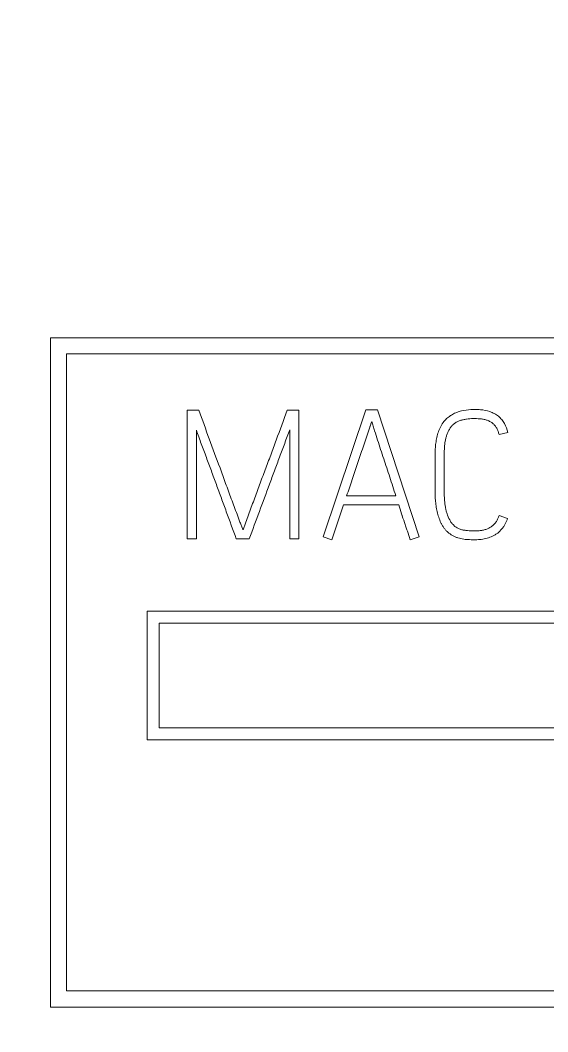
# Model space of a CAD drawing. Header units: millimetres. Extents: x 1359 to 3577, y 1333 to 3557.
# Drawn here: x 2609.3 to 2615.85, y 3305.96 to 3318.53 of the extents above; entities that cross this region are included whole.
import ezdxf

# ---------------------------------------------------------------- set-up
doc = ezdxf.new("R2010")
doc.units = ezdxf.units.MM
doc.set_wipeout_variables(frame=1)
doc.layers.add('000-PI-Oprema', color=30, linetype='Continuous', lineweight=5)
doc.layers.add('002-PI-Kabelska kanalica', color=150, linetype='Continuous')

# ---------------------------------------------------------------- blocks, each defined once
blk = doc.blocks.new('6ES7515-2AN03-0AB0')
blk.add_wipeout([(49766.655, 38535.913), (49836.455, 38535.913), (49836.456, 38388.913), (49766.656, 38388.913)])
at = {"layer": '000-PI-Oprema', "color": 0, "linetype": 'ByBlock', "lineweight": 0}
for p, q in [((49819.756, 38512.093), (49819.756, 38520.413)), ((49819.756, 38520.413), (49832.406, 38520.413)), ((49819.756, 38512.093), (49819.756, 38520.413)), ((49819.756, 38520.413), (49832.406, 38520.413)), ((49819.956, 38520.213), (49819.956, 38512.293)), ((49832.206, 38520.213), (49819.956, 38520.213)), ((49819.956, 38520.213), (49819.956, 38512.293)), ((49832.206, 38520.213), (49819.956, 38520.213)), ((49821.456, 38519.513), (49821.456, 38517.913)), ((49821.598, 38519.513), (49821.456, 38519.513)), ((49821.456, 38519.513), (49821.456, 38517.913)), ((49821.598, 38519.513), (49821.456, 38519.513)), ((49822.843, 38519.513), (49822.698, 38519.513)), ((49822.843, 38519.513), (49822.698, 38519.513)), ((49822.843, 38517.913), (49822.843, 38519.513)), ((49822.843, 38517.913), (49822.843, 38519.513)), ((49823.675, 38519.515), (49823.145, 38517.937)), ((49823.675, 38519.515), (49823.145, 38517.937)), ((49823.817, 38519.515), (49823.675, 38519.515)), ((49823.817, 38519.515), (49823.675, 38519.515)), ((49824.334, 38517.937), (49823.817, 38519.515)), ((49824.334, 38517.937), (49823.817, 38519.515)), ((49821.569, 38517.913), (49821.569, 38519.264)), ((49821.569, 38517.913), (49821.569, 38519.264)), ((49822.729, 38519.269), (49822.729, 38517.913)), ((49822.729, 38519.269), (49822.729, 38517.913)), ((49825.328, 38519.209), (49825.437, 38519.235)), ((49825.328, 38519.209), (49825.437, 38519.235)), ((49824.046, 38518.447), (49823.435, 38518.447)), ((49824.046, 38518.447), (49823.435, 38518.447)), ((49823.251, 38517.902), (49823.397, 38518.334)), ((49823.251, 38517.902), (49823.397, 38518.334)), ((49823.397, 38518.334), (49824.083, 38518.334)), ((49823.397, 38518.334), (49824.083, 38518.334)), ((49825.435, 38518.166), (49825.33, 38518.203)), ((49825.435, 38518.166), (49825.33, 38518.203)), ((49823.145, 38517.937), (49823.251, 38517.902)), ((49823.145, 38517.937), (49823.251, 38517.902)), ((49824.225, 38517.902), (49824.334, 38517.937)), ((49824.225, 38517.902), (49824.334, 38517.937)), ((49821.456, 38517.913), (49821.569, 38517.913)), ((49821.456, 38517.913), (49821.569, 38517.913)), ((49822.064, 38517.913), (49822.226, 38517.913)), ((49822.064, 38517.913), (49822.226, 38517.913)), ((49822.729, 38517.913), (49822.843, 38517.913)), ((49822.729, 38517.913), (49822.843, 38517.913)), ((49820.956, 38515.413), (49820.956, 38517.013)), ((49820.956, 38517.013), (49830.956, 38517.013)), ((49820.956, 38515.413), (49820.956, 38517.013)), ((49820.956, 38517.013), (49830.956, 38517.013)), ((49821.106, 38516.863), (49821.106, 38515.563)), ((49830.806, 38516.863), (49821.106, 38516.863)), ((49821.106, 38516.863), (49821.106, 38515.563)), ((49830.806, 38516.863), (49821.106, 38516.863)), ((49821.106, 38515.563), (49830.806, 38515.563)), ((49821.106, 38515.563), (49830.806, 38515.563)), ((49830.956, 38515.413), (49820.956, 38515.413)), ((49830.956, 38515.413), (49820.956, 38515.413)), ((49819.956, 38512.293), (49832.206, 38512.293)), ((49819.956, 38512.293), (49832.206, 38512.293)), ((49832.406, 38512.093), (49819.756, 38512.093)), ((49832.406, 38512.093), (49819.756, 38512.093))]:
    blk.add_line(p, q, dxfattribs=at)
blk.add_open_spline([(49821.862, 38518.796), (49821.773, 38519.035), (49821.685, 38519.274), (49821.598, 38519.513)], degree=3, dxfattribs=at)
blk.add_open_spline([(49821.862, 38518.796), (49821.773, 38519.035), (49821.685, 38519.274), (49821.598, 38519.513)], degree=3, dxfattribs=at)
for points, knots in [([(49822.698, 38519.513), (49822.653, 38519.389), (49822.607, 38519.265), (49822.538, 38519.079), (49822.504, 38518.986), (49822.469, 38518.893), (49822.445, 38518.831), (49822.434, 38518.801), (49822.399, 38518.708), (49822.376, 38518.646), (49822.331, 38518.522), (49822.308, 38518.46), (49822.273, 38518.367), (49822.262, 38518.336), (49822.238, 38518.274), (49822.227, 38518.243), (49822.204, 38518.181), (49822.192, 38518.15), (49822.176, 38518.104), (49822.17, 38518.088), (49822.162, 38518.065), (49822.159, 38518.057), (49822.153, 38518.041), (49822.151, 38518.034), (49822.148, 38518.026)], [0, 0, 0, 0, 0.25, 0.25, 0.375, 0.4375, 0.4375, 0.5, 0.5, 0.625, 0.625, 0.75, 0.75, 0.8125, 0.8125, 0.875, 0.875, 0.9375, 0.9375, 0.96875, 0.96875, 0.984375, 0.984375, 1, 1, 1, 1]), ([(49822.698, 38519.513), (49822.653, 38519.389), (49822.607, 38519.265), (49822.538, 38519.079), (49822.504, 38518.986), (49822.469, 38518.893), (49822.445, 38518.831), (49822.434, 38518.801), (49822.399, 38518.708), (49822.376, 38518.646), (49822.331, 38518.522), (49822.308, 38518.46), (49822.273, 38518.367), (49822.262, 38518.336), (49822.238, 38518.274), (49822.227, 38518.243), (49822.204, 38518.181), (49822.192, 38518.15), (49822.176, 38518.104), (49822.17, 38518.088), (49822.162, 38518.065), (49822.159, 38518.057), (49822.153, 38518.041), (49822.151, 38518.034), (49822.148, 38518.026)], [0, 0, 0, 0, 0.25, 0.25, 0.375, 0.4375, 0.4375, 0.5, 0.5, 0.625, 0.625, 0.75, 0.75, 0.8125, 0.8125, 0.875, 0.875, 0.9375, 0.9375, 0.96875, 0.96875, 0.984375, 0.984375, 1, 1, 1, 1]), ([(49825.437, 38519.235), (49825.428, 38519.274), (49825.415, 38519.311), (49825.391, 38519.355), (49825.385, 38519.364), (49825.374, 38519.38), (49825.368, 38519.388), (49825.349, 38519.411), (49825.335, 38519.425), (49825.304, 38519.45), (49825.287, 38519.461), (49825.261, 38519.475), (49825.252, 38519.48), (49825.234, 38519.488), (49825.224, 38519.491), (49825.177, 38519.508), (49825.138, 38519.515), (49825.088, 38519.519), (49825.078, 38519.52), (49825.058, 38519.521), (49825.048, 38519.521), (49825.019, 38519.522), (49824.999, 38519.521), (49824.94, 38519.517), (49824.9, 38519.512), (49824.852, 38519.5), (49824.842, 38519.498), (49824.823, 38519.492), (49824.814, 38519.489), (49824.785, 38519.478), (49824.767, 38519.47), (49824.741, 38519.455), (49824.733, 38519.45), (49824.716, 38519.439), (49824.708, 38519.433), (49824.684, 38519.415), (49824.669, 38519.401), (49824.655, 38519.386)], [0, 0, 0, 0, 0.125, 0.125, 0.15625, 0.15625, 0.1875, 0.1875, 0.25, 0.25, 0.3125, 0.3125, 0.34375, 0.34375, 0.375, 0.375, 0.5, 0.5, 0.53125, 0.53125, 0.5625, 0.5625, 0.625, 0.625, 0.75, 0.75, 0.78125, 0.78125, 0.8125, 0.8125, 0.875, 0.875, 0.90625, 0.90625, 0.9375, 0.9375, 1, 1, 1, 1]), ([(49825.437, 38519.235), (49825.428, 38519.274), (49825.415, 38519.311), (49825.391, 38519.355), (49825.385, 38519.364), (49825.374, 38519.38), (49825.368, 38519.388), (49825.349, 38519.411), (49825.335, 38519.425), (49825.304, 38519.45), (49825.287, 38519.461), (49825.261, 38519.475), (49825.252, 38519.48), (49825.234, 38519.488), (49825.224, 38519.491), (49825.177, 38519.508), (49825.138, 38519.515), (49825.088, 38519.519), (49825.078, 38519.52), (49825.058, 38519.521), (49825.048, 38519.521), (49825.019, 38519.522), (49824.999, 38519.521), (49824.94, 38519.517), (49824.9, 38519.512), (49824.852, 38519.5), (49824.842, 38519.498), (49824.823, 38519.492), (49824.814, 38519.489), (49824.785, 38519.478), (49824.767, 38519.47), (49824.741, 38519.455), (49824.733, 38519.45), (49824.716, 38519.439), (49824.708, 38519.433), (49824.684, 38519.415), (49824.669, 38519.401), (49824.655, 38519.386)], [0, 0, 0, 0, 0.125, 0.125, 0.15625, 0.15625, 0.1875, 0.1875, 0.25, 0.25, 0.3125, 0.3125, 0.34375, 0.34375, 0.375, 0.375, 0.5, 0.5, 0.53125, 0.53125, 0.5625, 0.5625, 0.625, 0.625, 0.75, 0.75, 0.78125, 0.78125, 0.8125, 0.8125, 0.875, 0.875, 0.90625, 0.90625, 0.9375, 0.9375, 1, 1, 1, 1]), ([(49823.706, 38519.252), (49823.711, 38519.268), (49823.716, 38519.283), (49823.726, 38519.311), (49823.73, 38519.323), (49823.738, 38519.348), (49823.742, 38519.361), (49823.746, 38519.373)], [0, 0, 0, 0, 0.386878, 0.386878, 0.693439, 0.693439, 1, 1, 1, 1]), ([(49823.746, 38519.373), (49823.743, 38519.365), (49823.741, 38519.357), (49823.733, 38519.333), (49823.728, 38519.317), (49823.717, 38519.284), (49823.711, 38519.268), (49823.706, 38519.252)], [0, 0, 0, 0, 0.193439, 0.193439, 0.59672, 0.59672, 1, 1, 1, 1]), ([(49823.706, 38519.252), (49823.711, 38519.268), (49823.716, 38519.283), (49823.726, 38519.311), (49823.73, 38519.323), (49823.738, 38519.348), (49823.742, 38519.361), (49823.746, 38519.373)], [0, 0, 0, 0, 0.386878, 0.386878, 0.693439, 0.693439, 1, 1, 1, 1]), ([(49823.746, 38519.373), (49823.743, 38519.365), (49823.741, 38519.357), (49823.733, 38519.333), (49823.728, 38519.317), (49823.717, 38519.284), (49823.711, 38519.268), (49823.706, 38519.252)], [0, 0, 0, 0, 0.193439, 0.193439, 0.59672, 0.59672, 1, 1, 1, 1]), ([(49823.746, 38519.373), (49823.752, 38519.354), (49823.758, 38519.334), (49823.771, 38519.296), (49823.777, 38519.276), (49823.795, 38519.218), (49823.808, 38519.18), (49823.845, 38519.064), (49823.87, 38518.987), (49823.908, 38518.871), (49823.92, 38518.833), (49823.946, 38518.756), (49823.959, 38518.717), (49823.996, 38518.602), (49824.021, 38518.525), (49824.046, 38518.447)], [0, 0, 0, 0, 0.0625, 0.0625, 0.125, 0.125, 0.25, 0.25, 0.5, 0.5, 0.625, 0.625, 0.75, 0.75, 1, 1, 1, 1]), ([(49823.746, 38519.373), (49823.752, 38519.354), (49823.758, 38519.334), (49823.771, 38519.296), (49823.777, 38519.276), (49823.795, 38519.218), (49823.808, 38519.18), (49823.845, 38519.064), (49823.87, 38518.987), (49823.908, 38518.871), (49823.92, 38518.833), (49823.946, 38518.756), (49823.959, 38518.717), (49823.996, 38518.602), (49824.021, 38518.525), (49824.046, 38518.447)], [0, 0, 0, 0, 0.0625, 0.0625, 0.125, 0.125, 0.25, 0.25, 0.5, 0.5, 0.625, 0.625, 0.75, 0.75, 1, 1, 1, 1]), ([(49824.655, 38519.386), (49824.639, 38519.368), (49824.625, 38519.348), (49824.607, 38519.317), (49824.601, 38519.306), (49824.591, 38519.284), (49824.586, 38519.273), (49824.573, 38519.239), (49824.566, 38519.216), (49824.554, 38519.169), (49824.549, 38519.145), (49824.542, 38519.097), (49824.539, 38519.073), (49824.536, 38519.025), (49824.534, 38519.001), (49824.534, 38518.964), (49824.534, 38518.952), (49824.534, 38518.928), (49824.534, 38518.892), (49824.534, 38518.758), (49824.534, 38518.637), (49824.534, 38518.528), (49824.534, 38518.516), (49824.534, 38518.492), (49824.534, 38518.48), (49824.535, 38518.443), (49824.536, 38518.419), (49824.54, 38518.371), (49824.543, 38518.347), (49824.548, 38518.311), (49824.55, 38518.299), (49824.554, 38518.275), (49824.557, 38518.263), (49824.565, 38518.228), (49824.571, 38518.205), (49824.587, 38518.159), (49824.595, 38518.136), (49824.611, 38518.103), (49824.617, 38518.093), (49824.629, 38518.071), (49824.636, 38518.061), (49824.65, 38518.041), (49824.657, 38518.032), (49824.669, 38518.018), (49824.673, 38518.014), (49824.682, 38518.005), (49824.686, 38518.001), (49824.696, 38517.992), (49824.7, 38517.988), (49824.71, 38517.981), (49824.715, 38517.978), (49824.73, 38517.967), (49824.751, 38517.954), (49824.772, 38517.943), (49824.795, 38517.934), (49824.806, 38517.929), (49824.841, 38517.918), (49824.865, 38517.912), (49824.901, 38517.907), (49824.914, 38517.906), (49824.938, 38517.904), (49824.962, 38517.903), (49824.987, 38517.902), (49825.011, 38517.902), (49825.023, 38517.902), (49825.059, 38517.902), (49825.084, 38517.903), (49825.132, 38517.91), (49825.156, 38517.914), (49825.204, 38517.927), (49825.227, 38517.936), (49825.26, 38517.952), (49825.271, 38517.958), (49825.292, 38517.971), (49825.302, 38517.978), (49825.331, 38518.001), (49825.348, 38518.018), (49825.372, 38518.047), (49825.379, 38518.057), (49825.393, 38518.077), (49825.399, 38518.088), (49825.417, 38518.12), (49825.426, 38518.142), (49825.435, 38518.166)], [0, 0, 0, 0, 0.03125, 0.03125, 0.046875, 0.046875, 0.0625, 0.0625, 0.09375, 0.09375, 0.125, 0.125, 0.15625, 0.15625, 0.1875, 0.1875, 0.203125, 0.203125, 0.21875, 0.25, 0.375, 0.375, 0.390625, 0.390625, 0.40625, 0.40625, 0.4375, 0.4375, 0.46875, 0.46875, 0.484375, 0.484375, 0.5, 0.5, 0.53125, 0.53125, 0.5625, 0.5625, 0.578125, 0.578125, 0.59375, 0.59375, 0.609375, 0.609375, 0.617187, 0.617187, 0.625, 0.625, 0.632812, 0.632812, 0.640625, 0.640625, 0.65625, 0.671875, 0.671875, 0.6875, 0.6875, 0.71875, 0.71875, 0.734375, 0.734375, 0.75, 0.765625, 0.765625, 0.78125, 0.78125, 0.8125, 0.8125, 0.84375, 0.84375, 0.875, 0.875, 0.890625, 0.890625, 0.90625, 0.90625, 0.9375, 0.9375, 0.953125, 0.953125, 0.96875, 0.96875, 1, 1, 1, 1]), ([(49824.655, 38519.386), (49824.639, 38519.368), (49824.625, 38519.348), (49824.607, 38519.317), (49824.601, 38519.306), (49824.591, 38519.284), (49824.586, 38519.273), (49824.573, 38519.239), (49824.566, 38519.216), (49824.554, 38519.169), (49824.549, 38519.145), (49824.542, 38519.097), (49824.539, 38519.073), (49824.536, 38519.025), (49824.534, 38519.001), (49824.534, 38518.964), (49824.534, 38518.952), (49824.534, 38518.928), (49824.534, 38518.892), (49824.534, 38518.758), (49824.534, 38518.637), (49824.534, 38518.528), (49824.534, 38518.516), (49824.534, 38518.492), (49824.534, 38518.48), (49824.535, 38518.443), (49824.536, 38518.419), (49824.54, 38518.371), (49824.543, 38518.347), (49824.548, 38518.311), (49824.55, 38518.299), (49824.554, 38518.275), (49824.557, 38518.263), (49824.565, 38518.228), (49824.571, 38518.205), (49824.587, 38518.159), (49824.595, 38518.136), (49824.611, 38518.103), (49824.617, 38518.093), (49824.629, 38518.071), (49824.636, 38518.061), (49824.65, 38518.041), (49824.657, 38518.032), (49824.669, 38518.018), (49824.673, 38518.014), (49824.682, 38518.005), (49824.686, 38518.001), (49824.696, 38517.992), (49824.7, 38517.988), (49824.71, 38517.981), (49824.715, 38517.978), (49824.73, 38517.967), (49824.751, 38517.954), (49824.772, 38517.943), (49824.795, 38517.934), (49824.806, 38517.929), (49824.841, 38517.918), (49824.865, 38517.912), (49824.901, 38517.907), (49824.914, 38517.906), (49824.938, 38517.904), (49824.962, 38517.903), (49824.987, 38517.902), (49825.011, 38517.902), (49825.023, 38517.902), (49825.059, 38517.902), (49825.084, 38517.903), (49825.132, 38517.91), (49825.156, 38517.914), (49825.204, 38517.927), (49825.227, 38517.936), (49825.26, 38517.952), (49825.271, 38517.958), (49825.292, 38517.971), (49825.302, 38517.978), (49825.331, 38518.001), (49825.348, 38518.018), (49825.372, 38518.047), (49825.379, 38518.057), (49825.393, 38518.077), (49825.399, 38518.088), (49825.417, 38518.12), (49825.426, 38518.142), (49825.435, 38518.166)], [0, 0, 0, 0, 0.03125, 0.03125, 0.046875, 0.046875, 0.0625, 0.0625, 0.09375, 0.09375, 0.125, 0.125, 0.15625, 0.15625, 0.1875, 0.1875, 0.203125, 0.203125, 0.21875, 0.25, 0.375, 0.375, 0.390625, 0.390625, 0.40625, 0.40625, 0.4375, 0.4375, 0.46875, 0.46875, 0.484375, 0.484375, 0.5, 0.5, 0.53125, 0.53125, 0.5625, 0.5625, 0.578125, 0.578125, 0.59375, 0.59375, 0.609375, 0.609375, 0.617187, 0.617187, 0.625, 0.625, 0.632812, 0.632812, 0.640625, 0.640625, 0.65625, 0.671875, 0.671875, 0.6875, 0.6875, 0.71875, 0.71875, 0.734375, 0.734375, 0.75, 0.765625, 0.765625, 0.78125, 0.78125, 0.8125, 0.8125, 0.84375, 0.84375, 0.875, 0.875, 0.890625, 0.890625, 0.90625, 0.90625, 0.9375, 0.9375, 0.953125, 0.953125, 0.96875, 0.96875, 1, 1, 1, 1]), ([(49825.33, 38518.203), (49825.326, 38518.19), (49825.321, 38518.178), (49825.309, 38518.153), (49825.302, 38518.141), (49825.291, 38518.124), (49825.287, 38518.118), (49825.278, 38518.107), (49825.274, 38518.102), (49825.259, 38518.087), (49825.249, 38518.078), (49825.227, 38518.061), (49825.216, 38518.054), (49825.197, 38518.044), (49825.191, 38518.041), (49825.178, 38518.035), (49825.159, 38518.028), (49825.138, 38518.023), (49825.118, 38518.019), (49825.111, 38518.018), (49825.097, 38518.016), (49825.076, 38518.014), (49825.055, 38518.013), (49825.027, 38518.012), (49825.013, 38518.012), (49824.971, 38518.014), (49824.944, 38518.015), (49824.909, 38518.019), (49824.902, 38518.019), (49824.888, 38518.021), (49824.881, 38518.022), (49824.867, 38518.025), (49824.861, 38518.027), (49824.847, 38518.031), (49824.841, 38518.033), (49824.821, 38518.042), (49824.809, 38518.049), (49824.792, 38518.06), (49824.786, 38518.064), (49824.775, 38518.073), (49824.77, 38518.077), (49824.755, 38518.092), (49824.746, 38518.103), (49824.729, 38518.125), (49824.722, 38518.137), (49824.702, 38518.174), (49824.691, 38518.199), (49824.678, 38518.238), (49824.674, 38518.252), (49824.668, 38518.279), (49824.665, 38518.292), (49824.658, 38518.333), (49824.655, 38518.361), (49824.65, 38518.415), (49824.648, 38518.443), (49824.647, 38518.484), (49824.647, 38518.498), (49824.647, 38518.525), (49824.647, 38518.539), (49824.647, 38518.608), (49824.647, 38518.718), (49824.647, 38518.841), (49824.647, 38518.91), (49824.647, 38518.937), (49824.647, 38518.951), (49824.647, 38518.992), (49824.648, 38519.02), (49824.652, 38519.075), (49824.655, 38519.102), (49824.663, 38519.142), (49824.665, 38519.155), (49824.672, 38519.182), (49824.676, 38519.195), (49824.685, 38519.221), (49824.69, 38519.234), (49824.702, 38519.259), (49824.709, 38519.271), (49824.72, 38519.289), (49824.724, 38519.294), (49824.732, 38519.305), (49824.737, 38519.311), (49824.751, 38519.326), (49824.761, 38519.336), (49824.782, 38519.353), (49824.794, 38519.36), (49824.818, 38519.374), (49824.831, 38519.379), (49824.851, 38519.386), (49824.857, 38519.388), (49824.871, 38519.392), (49824.878, 38519.393), (49824.898, 38519.397), (49824.912, 38519.4), (49824.953, 38519.405), (49824.98, 38519.407), (49825.036, 38519.409), (49825.063, 38519.408), (49825.104, 38519.404), (49825.118, 38519.403), (49825.146, 38519.397), (49825.159, 38519.394), (49825.179, 38519.388), (49825.186, 38519.385), (49825.199, 38519.38), (49825.205, 38519.377), (49825.224, 38519.367), (49825.236, 38519.36), (49825.257, 38519.342), (49825.267, 38519.332), (49825.285, 38519.311), (49825.292, 38519.299), (49825.303, 38519.281), (49825.306, 38519.274), (49825.311, 38519.262), (49825.314, 38519.255), (49825.321, 38519.236), (49825.325, 38519.222), (49825.328, 38519.209)], [0, 0, 0, 0, 0.015625, 0.015625, 0.03125, 0.03125, 0.039063, 0.039063, 0.046875, 0.046875, 0.0625, 0.0625, 0.078125, 0.078125, 0.085938, 0.085938, 0.09375, 0.109375, 0.109375, 0.117188, 0.117188, 0.125, 0.140625, 0.140625, 0.15625, 0.15625, 0.1875, 0.1875, 0.195313, 0.195313, 0.203125, 0.203125, 0.210938, 0.210938, 0.21875, 0.21875, 0.234375, 0.234375, 0.242188, 0.242188, 0.25, 0.25, 0.265625, 0.265625, 0.28125, 0.28125, 0.3125, 0.3125, 0.328125, 0.328125, 0.34375, 0.34375, 0.375, 0.375, 0.40625, 0.40625, 0.421875, 0.421875, 0.4375, 0.4375, 0.5, 0.5625, 0.578125, 0.578125, 0.59375, 0.59375, 0.625, 0.625, 0.65625, 0.65625, 0.671875, 0.671875, 0.6875, 0.6875, 0.703125, 0.703125, 0.71875, 0.71875, 0.726563, 0.726563, 0.734375, 0.734375, 0.75, 0.75, 0.765625, 0.765625, 0.78125, 0.78125, 0.789063, 0.789063, 0.796875, 0.796875, 0.8125, 0.8125, 0.84375, 0.84375, 0.875, 0.875, 0.890625, 0.890625, 0.90625, 0.90625, 0.914063, 0.914063, 0.921875, 0.921875, 0.9375, 0.9375, 0.953125, 0.953125, 0.96875, 0.96875, 0.976563, 0.976563, 0.984375, 0.984375, 1, 1, 1, 1]), ([(49825.33, 38518.203), (49825.326, 38518.19), (49825.321, 38518.178), (49825.309, 38518.153), (49825.302, 38518.141), (49825.291, 38518.124), (49825.287, 38518.118), (49825.278, 38518.107), (49825.274, 38518.102), (49825.259, 38518.087), (49825.249, 38518.078), (49825.227, 38518.061), (49825.216, 38518.054), (49825.197, 38518.044), (49825.191, 38518.041), (49825.178, 38518.035), (49825.159, 38518.028), (49825.138, 38518.023), (49825.118, 38518.019), (49825.111, 38518.018), (49825.097, 38518.016), (49825.076, 38518.014), (49825.055, 38518.013), (49825.027, 38518.012), (49825.013, 38518.012), (49824.971, 38518.014), (49824.944, 38518.015), (49824.909, 38518.019), (49824.902, 38518.019), (49824.888, 38518.021), (49824.881, 38518.022), (49824.867, 38518.025), (49824.861, 38518.027), (49824.847, 38518.031), (49824.841, 38518.033), (49824.821, 38518.042), (49824.809, 38518.049), (49824.792, 38518.06), (49824.786, 38518.064), (49824.775, 38518.073), (49824.77, 38518.077), (49824.755, 38518.092), (49824.746, 38518.103), (49824.729, 38518.125), (49824.722, 38518.137), (49824.702, 38518.174), (49824.691, 38518.199), (49824.678, 38518.238), (49824.674, 38518.252), (49824.668, 38518.279), (49824.665, 38518.292), (49824.658, 38518.333), (49824.655, 38518.361), (49824.65, 38518.415), (49824.648, 38518.443), (49824.647, 38518.484), (49824.647, 38518.498), (49824.647, 38518.525), (49824.647, 38518.539), (49824.647, 38518.608), (49824.647, 38518.718), (49824.647, 38518.841), (49824.647, 38518.91), (49824.647, 38518.937), (49824.647, 38518.951), (49824.647, 38518.992), (49824.648, 38519.02), (49824.652, 38519.075), (49824.655, 38519.102), (49824.663, 38519.142), (49824.665, 38519.155), (49824.672, 38519.182), (49824.676, 38519.195), (49824.685, 38519.221), (49824.69, 38519.234), (49824.702, 38519.259), (49824.709, 38519.271), (49824.72, 38519.289), (49824.724, 38519.294), (49824.732, 38519.305), (49824.737, 38519.311), (49824.751, 38519.326), (49824.761, 38519.336), (49824.782, 38519.353), (49824.794, 38519.36), (49824.818, 38519.374), (49824.831, 38519.379), (49824.851, 38519.386), (49824.857, 38519.388), (49824.871, 38519.392), (49824.878, 38519.393), (49824.898, 38519.397), (49824.912, 38519.4), (49824.953, 38519.405), (49824.98, 38519.407), (49825.036, 38519.409), (49825.063, 38519.408), (49825.104, 38519.404), (49825.118, 38519.403), (49825.146, 38519.397), (49825.159, 38519.394), (49825.179, 38519.388), (49825.186, 38519.385), (49825.199, 38519.38), (49825.205, 38519.377), (49825.224, 38519.367), (49825.236, 38519.36), (49825.257, 38519.342), (49825.267, 38519.332), (49825.285, 38519.311), (49825.292, 38519.299), (49825.303, 38519.281), (49825.306, 38519.274), (49825.311, 38519.262), (49825.314, 38519.255), (49825.321, 38519.236), (49825.325, 38519.222), (49825.328, 38519.209)], [0, 0, 0, 0, 0.015625, 0.015625, 0.03125, 0.03125, 0.039063, 0.039063, 0.046875, 0.046875, 0.0625, 0.0625, 0.078125, 0.078125, 0.085938, 0.085938, 0.09375, 0.109375, 0.109375, 0.117188, 0.117188, 0.125, 0.140625, 0.140625, 0.15625, 0.15625, 0.1875, 0.1875, 0.195313, 0.195313, 0.203125, 0.203125, 0.210938, 0.210938, 0.21875, 0.21875, 0.234375, 0.234375, 0.242188, 0.242188, 0.25, 0.25, 0.265625, 0.265625, 0.28125, 0.28125, 0.3125, 0.3125, 0.328125, 0.328125, 0.34375, 0.34375, 0.375, 0.375, 0.40625, 0.40625, 0.421875, 0.421875, 0.4375, 0.4375, 0.5, 0.5625, 0.578125, 0.578125, 0.59375, 0.59375, 0.625, 0.625, 0.65625, 0.65625, 0.671875, 0.671875, 0.6875, 0.6875, 0.703125, 0.703125, 0.71875, 0.71875, 0.726563, 0.726563, 0.734375, 0.734375, 0.75, 0.75, 0.765625, 0.765625, 0.78125, 0.78125, 0.789063, 0.789063, 0.796875, 0.796875, 0.8125, 0.8125, 0.84375, 0.84375, 0.875, 0.875, 0.890625, 0.890625, 0.90625, 0.90625, 0.914063, 0.914063, 0.921875, 0.921875, 0.9375, 0.9375, 0.953125, 0.953125, 0.96875, 0.96875, 0.976563, 0.976563, 0.984375, 0.984375, 1, 1, 1, 1]), ([(49821.569, 38519.264), (49821.578, 38519.236), (49821.589, 38519.208), (49821.609, 38519.151), (49821.619, 38519.123), (49821.64, 38519.067), (49821.651, 38519.039), (49821.672, 38518.982), (49821.682, 38518.954), (49821.713, 38518.87), (49821.734, 38518.814), (49821.775, 38518.701), (49821.796, 38518.645), (49821.837, 38518.532), (49821.858, 38518.476), (49821.899, 38518.363), (49821.92, 38518.307), (49821.981, 38518.138), (49822.022, 38518.025), (49822.064, 38517.913)], [0, 0, 0, 0, 0.0625, 0.0625, 0.125, 0.125, 0.1875, 0.1875, 0.25, 0.25, 0.375, 0.375, 0.5, 0.5, 0.625, 0.625, 0.75, 0.75, 1, 1, 1, 1]), ([(49821.569, 38519.264), (49821.578, 38519.236), (49821.589, 38519.208), (49821.609, 38519.151), (49821.619, 38519.123), (49821.64, 38519.067), (49821.651, 38519.039), (49821.672, 38518.982), (49821.682, 38518.954), (49821.713, 38518.87), (49821.734, 38518.814), (49821.775, 38518.701), (49821.796, 38518.645), (49821.837, 38518.532), (49821.858, 38518.476), (49821.899, 38518.363), (49821.92, 38518.307), (49821.981, 38518.138), (49822.022, 38518.025), (49822.064, 38517.913)], [0, 0, 0, 0, 0.0625, 0.0625, 0.125, 0.125, 0.1875, 0.1875, 0.25, 0.25, 0.375, 0.375, 0.5, 0.5, 0.625, 0.625, 0.75, 0.75, 1, 1, 1, 1]), ([(49822.226, 38517.913), (49822.267, 38518.026), (49822.309, 38518.139), (49822.393, 38518.365), (49822.435, 38518.478), (49822.497, 38518.648), (49822.518, 38518.704), (49822.56, 38518.817), (49822.581, 38518.874), (49822.623, 38518.987), (49822.644, 38519.043), (49822.676, 38519.128), (49822.687, 38519.156), (49822.709, 38519.212), (49822.719, 38519.24), (49822.729, 38519.269)], [0, 0, 0, 0, 0.25, 0.25, 0.5, 0.5, 0.625, 0.625, 0.75, 0.75, 0.875, 0.875, 0.9375, 0.9375, 1, 1, 1, 1]), ([(49822.226, 38517.913), (49822.267, 38518.026), (49822.309, 38518.139), (49822.393, 38518.365), (49822.435, 38518.478), (49822.497, 38518.648), (49822.518, 38518.704), (49822.56, 38518.817), (49822.581, 38518.874), (49822.623, 38518.987), (49822.644, 38519.043), (49822.676, 38519.128), (49822.687, 38519.156), (49822.709, 38519.212), (49822.719, 38519.24), (49822.729, 38519.269)], [0, 0, 0, 0, 0.25, 0.25, 0.5, 0.5, 0.625, 0.625, 0.75, 0.75, 0.875, 0.875, 0.9375, 0.9375, 1, 1, 1, 1]), ([(49823.435, 38518.447), (49823.458, 38518.515), (49823.48, 38518.582), (49823.525, 38518.716), (49823.547, 38518.783), (49823.593, 38518.917), (49823.616, 38518.984), (49823.661, 38519.118), (49823.684, 38519.185), (49823.706, 38519.252)], [0, 0, 0, 0, 0.25, 0.25, 0.5, 0.5, 0.75, 0.75, 1, 1, 1, 1]), ([(49823.435, 38518.447), (49823.458, 38518.515), (49823.48, 38518.582), (49823.525, 38518.716), (49823.547, 38518.783), (49823.593, 38518.917), (49823.616, 38518.984), (49823.661, 38519.118), (49823.684, 38519.185), (49823.706, 38519.252)], [0, 0, 0, 0, 0.25, 0.25, 0.5, 0.5, 0.75, 0.75, 1, 1, 1, 1]), ([(49822.148, 38518.026), (49822.146, 38518.03), (49822.144, 38518.034), (49822.141, 38518.042), (49822.139, 38518.045), (49822.135, 38518.057), (49822.132, 38518.065), (49822.122, 38518.089), (49822.116, 38518.105), (49822.099, 38518.154), (49822.086, 38518.186), (49822.05, 38518.282), (49822.026, 38518.346), (49821.979, 38518.474), (49821.955, 38518.538), (49821.908, 38518.667), (49821.885, 38518.731), (49821.862, 38518.796)], [0, 0, 0, 0, 0.015625, 0.015625, 0.03125, 0.03125, 0.0625, 0.0625, 0.125, 0.125, 0.25, 0.25, 0.5, 0.5, 0.75, 0.75, 1, 1, 1, 1]), ([(49822.148, 38518.026), (49822.146, 38518.03), (49822.144, 38518.034), (49822.141, 38518.042), (49822.139, 38518.045), (49822.135, 38518.057), (49822.132, 38518.065), (49822.122, 38518.089), (49822.116, 38518.105), (49822.099, 38518.154), (49822.086, 38518.186), (49822.05, 38518.282), (49822.026, 38518.346), (49821.979, 38518.474), (49821.955, 38518.538), (49821.908, 38518.667), (49821.885, 38518.731), (49821.862, 38518.796)], [0, 0, 0, 0, 0.015625, 0.015625, 0.03125, 0.03125, 0.0625, 0.0625, 0.125, 0.125, 0.25, 0.25, 0.5, 0.5, 0.75, 0.75, 1, 1, 1, 1]), ([(49824.083, 38518.334), (49824.095, 38518.298), (49824.106, 38518.262), (49824.129, 38518.19), (49824.141, 38518.153), (49824.159, 38518.099), (49824.165, 38518.081), (49824.177, 38518.046), (49824.183, 38518.028), (49824.202, 38517.974), (49824.214, 38517.938), (49824.225, 38517.902)], [0, 0, 0, 0, 0.25, 0.25, 0.5, 0.5, 0.625, 0.625, 0.75, 0.75, 1, 1, 1, 1]), ([(49824.129, 38518.189), (49824.125, 38518.201), (49824.121, 38518.214), (49824.106, 38518.262), (49824.095, 38518.298), (49824.083, 38518.334)], [0, 0, 0, 0, 0.251392, 0.251392, 1, 1, 1, 1]), ([(49824.083, 38518.334), (49824.095, 38518.298), (49824.106, 38518.262), (49824.129, 38518.19), (49824.141, 38518.153), (49824.159, 38518.099), (49824.165, 38518.081), (49824.177, 38518.046), (49824.183, 38518.028), (49824.202, 38517.974), (49824.214, 38517.938), (49824.225, 38517.902)], [0, 0, 0, 0, 0.25, 0.25, 0.5, 0.5, 0.625, 0.625, 0.75, 0.75, 1, 1, 1, 1]), ([(49824.129, 38518.189), (49824.125, 38518.201), (49824.121, 38518.214), (49824.106, 38518.262), (49824.095, 38518.298), (49824.083, 38518.334)], [0, 0, 0, 0, 0.251392, 0.251392, 1, 1, 1, 1])]:
    blk.add_open_spline(points, degree=3, knots=knots, dxfattribs=at)
blk = doc.blocks.new('6ES7590-1AB60-0AA0')
for p, q in [((4304.23, 2977.531), (4144.23, 2977.531)), ((4304.23, 2976.136), (4144.23, 2976.136)), ((4304.23, 2975.822), (4144.23, 2975.822)), ((4144.23, 2975.802), (4304.23, 2975.802))]:
    blk.add_line(p, q)

msp = doc.modelspace()

# ---------------------------------------------------------------- block references
msp.add_blockref('6ES7590-1AB60-0AA0', (-1597.659, 337.669))

# ---------------------------------------------------------------- next in the draw order: block references
at = {"layer": '002-PI-Kabelska kanalica', "color": 0, "linetype": 'ByBlock', "lineweight": 0}
msp.add_blockref('6ES7515-2AN03-0AB0', (-47210.084, -35205.83), dxfattribs=at)

doc.saveas('drawing.dxf')
